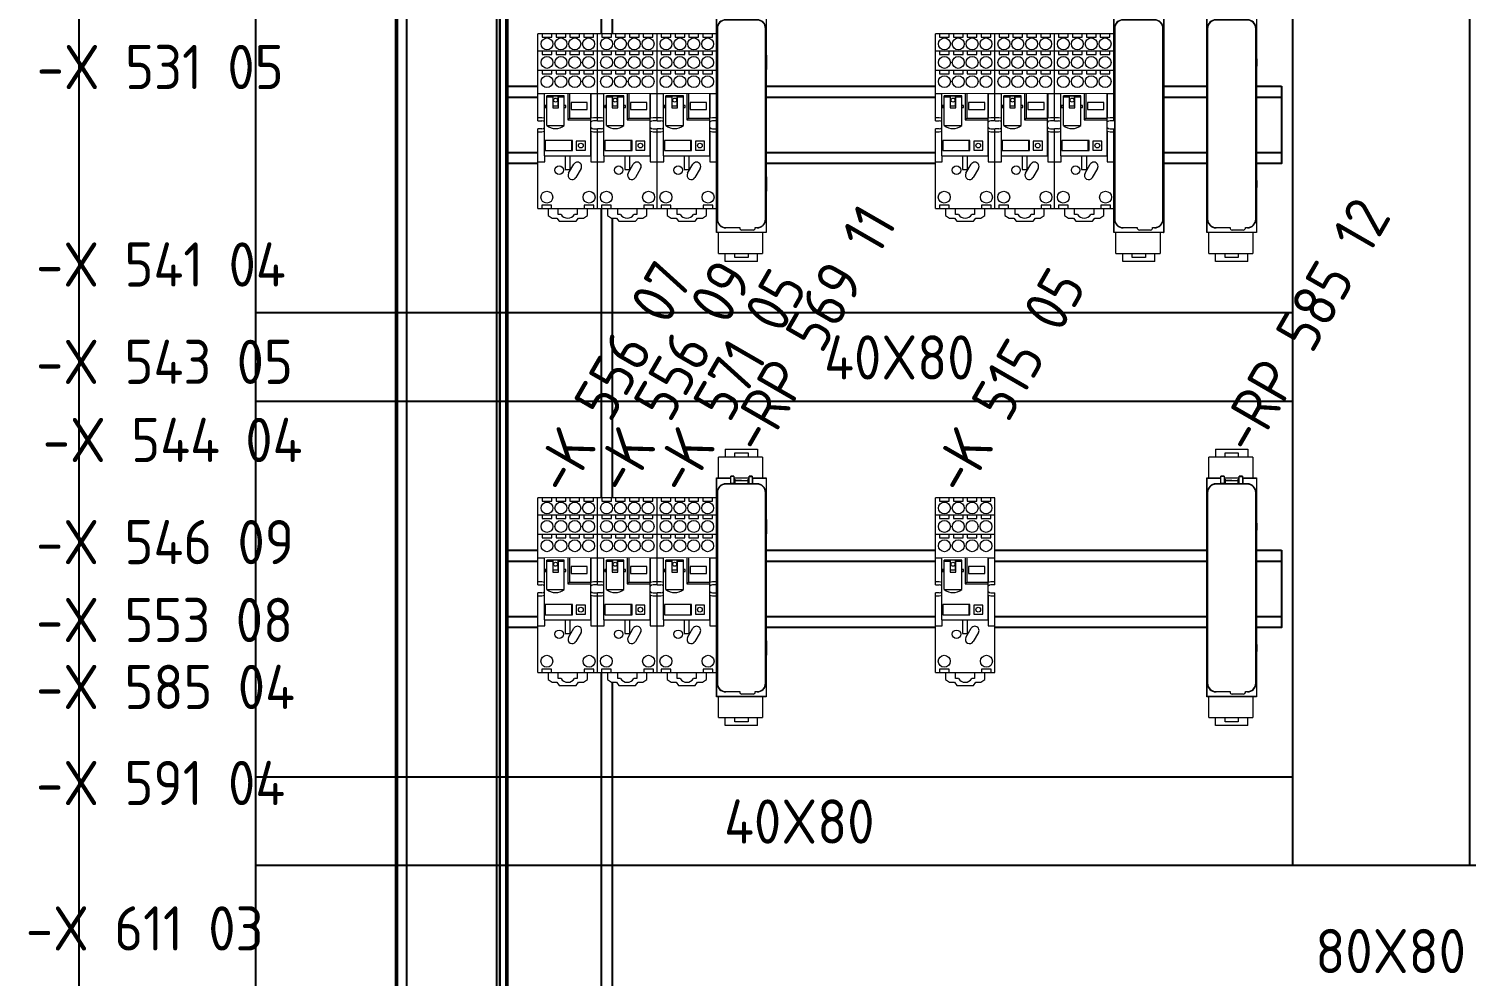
# Model space of a CAD drawing. Header units: millimetres. Extents: x 37984 to 70752, y 14140 to 37584.
# Drawn here: x 45107 to 45757, y 15729 to 16158 of the extents above; entities that cross this region are included whole.
import ezdxf
from ezdxf.enums import TextEntityAlignment as Align

# ---------------------------------------------------------------- set-up
doc = ezdxf.new("R2010")
doc.units = ezdxf.units.MM
doc.set_wipeout_variables(frame=1)
doc.layers.add('! NO PLOT !', color=7, linetype='Continuous', true_color=0xff75dd, plot=False)
for name, color, linetype, lineweight in [('000-PI-Oprema', 30, 'Continuous', 5), ('000-SI-Oprema', 30, 'Continuous', 5), ('SI-ORMAR-Oprema', 30, 'Continuous', 5)]:
    doc.layers.add(name, color=color, linetype=linetype, lineweight=lineweight)
for name, color, linetype in [('000-PI-ORMAR', 2, 'Continuous'), ('000-PI_TEXT', 7, 'Continuous'), ('002-PI-Kabelska kanalica', 150, 'Continuous'), ('004-PI-DIN Šina', 3, 'Continuous')]:
    doc.layers.add(name, color=color, linetype=linetype)
doc.styles.add('PI0', font='isocpeur.ttf', dxfattribs={"width": 0.9})

# ---------------------------------------------------------------- blocks, each defined once
blk = doc.blocks.new('800mm bez ploce')
at = {"layer": '000-PI-ORMAR'}
for p, q in [((47129.52, 47274.57), (47129.52, 45290.07)), ((47126.01, 47254.07), (47126.01, 45303.07)), ((47128.73, 47254.07), (47128.73, 45303.07))]:
    blk.add_line(p, q, dxfattribs=at)
blk = doc.blocks.new('*U1318')
at = {"layer": '004-PI-DIN Šina'}
blk.add_lwpolyline([(350, -17.5), (350, 17.5), (0, 17.5), (0, -17.5)], close=True, dxfattribs=at)
for points in [[(0, 12.5), (350, 12.5)], [(0, -12.5), (350, -12.5)]]:
    blk.add_lwpolyline(points, dxfattribs=at)
blk = doc.blocks.new('*U1322')
at = {"layer": '002-PI-Kabelska kanalica'}
for p, q in [((-20, 369), (20, 369)), ((-20, -100), (-20, 369)), ((20, -100), (20, 369)), ((-20, -100), (20, -100))]:
    blk.add_line(p, q, dxfattribs=at)
blk = doc.blocks.new('*U1315')
at = {"layer": '002-PI-Kabelska kanalica'}
for p, q in [((-20, -100), (-20, 1220)), ((60, -100), (60, 1220))]:
    blk.add_line(p, q, dxfattribs=at)
blk = doc.blocks.new('poveznica montaznih ploca 2100mm')
at = {"layer": '! NO PLOT !'}
for p, q in [((59472.54, 55742.17), (59472.54, 53847.74)), ((59477.54, 55740.77), (59477.54, 53837.74)), ((59565.54, 55740.77), (59565.54, 53837.74)), ((59570.54, 55742.17), (59570.54, 53847.74))]:
    blk.add_line(p, q, dxfattribs=at)
blk = doc.blocks.new('XPSBAC14AC')
blk.add_wipeout([(51947.94, 38327.31), (51951.03, 38327.31), (51951.03, 38330.91), (51965.63, 38330.91), (51965.63, 38327.31), (51967.94, 38327.31), (51967.94, 38317.9), (51969.58, 38317.9), (51969.58, 38218.9), (51967.94, 38218.9), (51967.94, 38209.5), (51965.63, 38209.5), (51965.63, 38205.9), (51951.03, 38205.9), (51951.03, 38209.5), (51947.94, 38209.5), (51947.94, 38218.9), (51947.08, 38218.9), (51947.08, 38317.9), (51947.94, 38317.9)]).dxf.layer = '000-PI-Oprema'
at = {"layer": '000-PI-Oprema'}
for p, q in [((51967.94, 38327.31), (51947.94, 38327.31)), ((51947.94, 38317.9), (51947.94, 38327.31)), ((51951.03, 38330.91), (51965.63, 38330.91)), ((51951.03, 38330.91), (51951.03, 38327.31)), ((51955.34, 38329.2), (51961.33, 38329.2)), ((51955.34, 38327.31), (51955.34, 38329.2)), ((51961.33, 38329.2), (51961.33, 38327.31)), ((51965.63, 38330.91), (51965.63, 38327.31)), ((51967.94, 38327.31), (51967.94, 38317.9)), ((51947.08, 38317.9), (51953.47, 38317.9)), ((51947.17, 38317.82), (51947.08, 38317.9)), ((51947.08, 38299.18), (51947.08, 38317.9)), ((51947.17, 38317.82), (51953.33, 38317.82)), ((51947.17, 38218.99), (51947.17, 38317.82)), ((51953.47, 38315.25), (51951.28, 38315.25)), ((51951.28, 38315.08), (51951.28, 38315.25)), ((51965.38, 38315.08), (51951.28, 38315.08)), ((51953.33, 38317.9), (51953.33, 38315.25)), ((51953.47, 38317.4), (51953.33, 38317.4)), ((51953.47, 38315.4), (51953.33, 38315.4)), ((51954.89, 38318.75), (51953.47, 38318.75)), ((51953.47, 38315.09), (51953.47, 38318.75)), ((51954.89, 38318.56), (51953.47, 38318.56)), ((51954.89, 38315.46), (51953.47, 38315.46)), ((51954.89, 38318.75), (51954.89, 38315.09)), ((51954.89, 38317.9), (51961.77, 38317.9)), ((51955.33, 38317.4), (51954.89, 38317.4)), ((51955.33, 38315.4), (51954.89, 38315.4)), ((51961.77, 38315.25), (51954.89, 38315.25)), ((51955.33, 38317.4), (51955.33, 38315.4)), ((51955.33, 38316.76), (51958.33, 38316.79)), ((51958.33, 38316.79), (51961.33, 38316.76)), ((51961.77, 38317.4), (51961.33, 38317.4)), ((51961.33, 38315.4), (51961.33, 38317.4)), ((51961.77, 38315.4), (51961.33, 38315.4)), ((51963.19, 38318.75), (51961.77, 38318.75)), ((51961.77, 38315.09), (51961.77, 38318.75)), ((51961.77, 38318.56), (51963.19, 38318.56)), ((51961.77, 38315.46), (51963.19, 38315.46)), ((51963.19, 38318.75), (51963.19, 38315.09)), ((51963.19, 38317.9), (51969.58, 38317.9)), ((51963.33, 38317.4), (51963.19, 38317.4)), ((51963.33, 38315.4), (51963.19, 38315.4)), ((51965.38, 38315.25), (51963.19, 38315.25)), ((51963.33, 38317.9), (51963.33, 38315.25)), ((51963.33, 38317.82), (51969.49, 38317.82)), ((51965.38, 38315.25), (51965.38, 38315.08)), ((51969.49, 38317.82), (51969.58, 38317.9)), ((51969.49, 38317.82), (51969.49, 38218.99)), ((51969.58, 38317.9), (51969.58, 38299.18)), ((51947.28, 38311.25), (51947.45, 38311.25)), ((51947.28, 38311.25), (51947.28, 38225.05)), ((51947.45, 38311.25), (51947.45, 38225.05)), ((51969.21, 38311.25), (51969.38, 38311.25)), ((51969.21, 38225.05), (51969.21, 38311.25)), ((51969.38, 38225.05), (51969.38, 38311.25)), ((51947.14, 38300.15), (51947.08, 38300.15)), ((51969.58, 38300.15), (51969.53, 38300.15)), ((51947.02, 38297.5), (51947.11, 38297.5)), ((51947.02, 38294.3), (51947.02, 38297.5)), ((51947.11, 38294.3), (51947.02, 38294.3)), ((51947.06, 38299.15), (51947.14, 38299.23)), ((51947.06, 38297.5), (51947.06, 38299.15)), ((51947.06, 38292.65), (51947.06, 38294.3)), ((51947.11, 38297.67), (51947.08, 38297.67)), ((51947.08, 38297.67), (51947.08, 38297.5)), ((51947.08, 38294.3), (51947.08, 38294.13)), ((51947.08, 38294.13), (51947.11, 38294.13)), ((51947.11, 38294.13), (51947.11, 38297.67)), ((51969.53, 38299.23), (51969.61, 38299.15)), ((51969.59, 38297.67), (51969.56, 38297.67)), ((51969.56, 38297.67), (51969.56, 38294.13)), ((51969.56, 38297.5), (51969.64, 38297.5)), ((51969.64, 38294.3), (51969.56, 38294.3)), ((51969.56, 38294.13), (51969.59, 38294.13)), ((51969.59, 38297.5), (51969.59, 38297.67)), ((51969.59, 38294.13), (51969.59, 38294.3)), ((51969.61, 38299.15), (51969.61, 38297.5)), ((51969.61, 38294.3), (51969.61, 38292.65)), ((51969.64, 38297.5), (51969.64, 38294.3)), ((51947.14, 38292.58), (51947.06, 38292.65)), ((51947.08, 38244.18), (51947.08, 38292.63)), ((51947.08, 38291.65), (51947.14, 38291.65)), ((51969.61, 38292.65), (51969.53, 38292.58)), ((51969.53, 38291.65), (51969.58, 38291.65)), ((51969.58, 38292.63), (51969.58, 38244.18)), ((51947.02, 38239.3), (51947.02, 38242.5)), ((51947.02, 38242.5), (51947.11, 38242.5)), ((51947.06, 38244.15), (51947.14, 38244.23)), ((51947.06, 38242.5), (51947.06, 38244.15)), ((51947.14, 38245.15), (51947.08, 38245.15)), ((51947.08, 38242.67), (51947.08, 38242.5)), ((51947.11, 38242.67), (51947.08, 38242.67)), ((51947.11, 38239.13), (51947.11, 38242.67)), ((51969.58, 38245.15), (51969.53, 38245.15)), ((51969.53, 38244.23), (51969.61, 38244.15)), ((51969.56, 38242.67), (51969.56, 38239.13)), ((51969.59, 38242.67), (51969.56, 38242.67)), ((51969.56, 38242.5), (51969.64, 38242.5)), ((51969.59, 38242.5), (51969.59, 38242.67)), ((51969.61, 38244.15), (51969.61, 38242.5)), ((51969.64, 38242.5), (51969.64, 38239.3)), ((51947.11, 38239.3), (51947.02, 38239.3)), ((51947.06, 38237.65), (51947.06, 38239.3)), ((51947.14, 38237.58), (51947.06, 38237.65)), ((51947.08, 38239.3), (51947.08, 38239.13)), ((51947.08, 38239.13), (51947.11, 38239.13)), ((51947.08, 38218.9), (51947.08, 38237.63)), ((51947.08, 38236.65), (51947.14, 38236.65)), ((51969.61, 38237.65), (51969.53, 38237.58)), ((51969.53, 38236.65), (51969.58, 38236.65)), ((51969.64, 38239.3), (51969.56, 38239.3)), ((51969.56, 38239.13), (51969.59, 38239.13)), ((51969.58, 38237.63), (51969.58, 38218.9)), ((51969.59, 38239.13), (51969.59, 38239.3)), ((51969.61, 38239.3), (51969.61, 38237.65)), ((51947.45, 38225.05), (51947.28, 38225.05)), ((51969.38, 38225.05), (51969.21, 38225.05)), ((51947.17, 38218.99), (51947.08, 38218.9)), ((51969.58, 38218.9), (51947.08, 38218.9)), ((51969.49, 38218.99), (51947.17, 38218.99)), ((51947.94, 38209.5), (51947.94, 38218.9)), ((51951.28, 38221.05), (51951.28, 38221.22)), ((51951.28, 38221.22), (51957.6, 38221.22)), ((51957.6, 38221.05), (51951.28, 38221.05)), ((51963.58, 38220.05), (51958.58, 38220.05)), ((51964.57, 38221.22), (51965.42, 38221.22)), ((51965.43, 38221.05), (51964.57, 38221.05)), ((51965.43, 38221.05), (51965.42, 38221.22)), ((51967.94, 38218.9), (51967.94, 38209.5)), ((51969.49, 38218.99), (51969.58, 38218.9)), ((51947.94, 38209.5), (51967.94, 38209.5)), ((51951.03, 38205.9), (51951.03, 38209.5)), ((51955.33, 38207.61), (51955.33, 38209.5)), ((51961.33, 38209.5), (51961.33, 38207.61)), ((51965.63, 38205.9), (51965.63, 38209.5)), ((51965.63, 38205.9), (51951.03, 38205.9)), ((51961.33, 38207.61), (51955.33, 38207.61))]:
    blk.add_line(p, q, dxfattribs=at)
for centre, radius, start, end in [((51951.28, 38311.25), 4, 90, 180), ((51951.28, 38311.25), 3.83, 90, 180), ((51976.28, 37111.64), 1205.24, 90.85346, 90.99635), ((51965.38, 38311.25), 4, 0, 90), ((51965.38, 38311.25), 3.83, 0, 90), ((51951.28, 38225.05), 4, 180, 270), ((51951.28, 38225.05), 3.83, 180, 269.99996), ((51965.38, 38225.05), 3.83, 270.63875, 0), ((51965.38, 38225.05), 4, 270.62503, 0), ((51958.58, 38221.05), 1, 170.19388, 270), ((51963.58, 38221.05), 0.998, 270, 9.93663)]:
    blk.add_arc(centre, radius, start, end, dxfattribs=at)
for points, knots in [([(51947.14, 38299.69), (51947.14, 38299.72), (51947.14, 38299.78), (51947.14, 38299.87), (51947.14, 38299.94), (51947.14, 38300.01), (51947.14, 38300.06), (51947.14, 38300.1), (51947.14, 38300.12), (51947.14, 38300.13), (51947.14, 38300.14), (51947.14, 38300.15), (51947.14, 38300.15), (51947.14, 38300.15)], [0, 0, 0, 0, 0.193096, 0.38017, 0.553085, 0.705022, 0.829881, 0.880646, 0.922911, 0.956185, 0.980215, 0.994834, 1, 1, 1, 1]), ([(51947.14, 38299.23), (51947.14, 38299.23), (51947.14, 38299.24), (51947.14, 38299.24), (51947.14, 38299.25), (51947.14, 38299.28), (51947.14, 38299.32), (51947.14, 38299.37), (51947.14, 38299.44), (51947.14, 38299.55), (51947.14, 38299.63), (51947.14, 38299.69)], [0, 0, 0, 0, 0.00666, 0.022616, 0.047761, 0.081913, 0.175972, 0.300944, 0.452175, 0.623721, 1, 1, 1, 1]), ([(51969.53, 38300.15), (51969.53, 38300.15), (51969.53, 38300.15), (51969.53, 38300.14), (51969.53, 38300.13), (51969.53, 38300.12), (51969.53, 38300.1), (51969.52, 38300.06), (51969.52, 38300.01), (51969.52, 38299.94), (51969.52, 38299.87), (51969.52, 38299.78), (51969.52, 38299.72), (51969.52, 38299.69)], [0, 0, 0, 0, 0.005166, 0.019785, 0.043815, 0.077089, 0.119354, 0.170119, 0.294978, 0.446915, 0.61983, 0.806904, 1, 1, 1, 1]), ([(51969.52, 38299.69), (51969.52, 38299.63), (51969.52, 38299.55), (51969.52, 38299.44), (51969.52, 38299.37), (51969.52, 38299.32), (51969.53, 38299.28), (51969.53, 38299.25), (51969.53, 38299.24), (51969.53, 38299.24), (51969.53, 38299.23), (51969.53, 38299.23)], [0, 0, 0, 0, 0.376279, 0.547825, 0.699056, 0.824028, 0.918087, 0.952239, 0.977384, 0.99334, 1, 1, 1, 1]), ([(51947.14, 38292.11), (51947.14, 38292.17), (51947.14, 38292.26), (51947.14, 38292.36), (51947.14, 38292.43), (51947.14, 38292.49), (51947.14, 38292.53), (51947.14, 38292.55), (51947.14, 38292.56), (51947.14, 38292.57), (51947.14, 38292.58), (51947.14, 38292.58)], [0, 0, 0, 0, 0.37628, 0.547819, 0.699055, 0.824029, 0.918087, 0.952239, 0.977384, 0.99334, 1, 1, 1, 1]), ([(51947.14, 38291.65), (51947.14, 38291.65), (51947.14, 38291.66), (51947.14, 38291.66), (51947.14, 38291.68), (51947.14, 38291.69), (51947.14, 38291.71), (51947.14, 38291.74), (51947.14, 38291.79), (51947.14, 38291.86), (51947.14, 38291.94), (51947.14, 38292.03), (51947.14, 38292.08), (51947.14, 38292.11)], [0, 0, 0, 0, 0.005166, 0.019784, 0.043814, 0.077089, 0.119356, 0.170122, 0.294977, 0.4469, 0.619834, 0.806964, 1, 1, 1, 1]), ([(51969.53, 38292.58), (51969.53, 38292.58), (51969.53, 38292.57), (51969.53, 38292.56), (51969.53, 38292.55), (51969.53, 38292.53), (51969.52, 38292.49), (51969.52, 38292.43), (51969.52, 38292.36), (51969.52, 38292.26), (51969.52, 38292.17), (51969.52, 38292.11)], [0, 0, 0, 0, 0.00666, 0.022616, 0.047761, 0.081913, 0.175972, 0.300945, 0.452176, 0.623721, 1, 1, 1, 1]), ([(51969.52, 38292.11), (51969.52, 38292.08), (51969.52, 38292.03), (51969.52, 38291.94), (51969.52, 38291.86), (51969.52, 38291.79), (51969.52, 38291.74), (51969.53, 38291.71), (51969.53, 38291.69), (51969.53, 38291.68), (51969.53, 38291.66), (51969.53, 38291.66), (51969.53, 38291.65), (51969.53, 38291.65)], [0, 0, 0, 0, 0.193096, 0.38017, 0.553085, 0.705023, 0.829882, 0.880646, 0.922912, 0.956185, 0.980215, 0.994834, 1, 1, 1, 1]), ([(51947.14, 38244.69), (51947.14, 38244.72), (51947.14, 38244.78), (51947.14, 38244.87), (51947.14, 38244.94), (51947.14, 38245.01), (51947.14, 38245.06), (51947.14, 38245.1), (51947.14, 38245.12), (51947.14, 38245.13), (51947.14, 38245.14), (51947.14, 38245.15), (51947.14, 38245.15), (51947.14, 38245.15)], [0, 0, 0, 0, 0.193096, 0.38017, 0.553085, 0.705022, 0.829881, 0.880646, 0.922911, 0.956185, 0.980215, 0.994834, 1, 1, 1, 1]), ([(51947.14, 38244.23), (51947.14, 38244.23), (51947.14, 38244.24), (51947.14, 38244.24), (51947.14, 38244.25), (51947.14, 38244.28), (51947.14, 38244.32), (51947.14, 38244.37), (51947.14, 38244.44), (51947.14, 38244.55), (51947.14, 38244.63), (51947.14, 38244.69)], [0, 0, 0, 0, 0.00666, 0.022616, 0.047761, 0.081913, 0.175972, 0.300944, 0.452175, 0.623721, 1, 1, 1, 1]), ([(51969.53, 38245.15), (51969.53, 38245.15), (51969.53, 38245.15), (51969.53, 38245.14), (51969.53, 38245.13), (51969.53, 38245.12), (51969.53, 38245.1), (51969.52, 38245.06), (51969.52, 38245.01), (51969.52, 38244.94), (51969.52, 38244.87), (51969.52, 38244.78), (51969.52, 38244.72), (51969.52, 38244.69)], [0, 0, 0, 0, 0.005166, 0.019785, 0.043815, 0.077089, 0.119354, 0.170119, 0.294978, 0.446915, 0.61983, 0.806904, 1, 1, 1, 1]), ([(51969.52, 38244.69), (51969.52, 38244.63), (51969.52, 38244.55), (51969.52, 38244.44), (51969.52, 38244.37), (51969.52, 38244.32), (51969.53, 38244.28), (51969.53, 38244.25), (51969.53, 38244.24), (51969.53, 38244.24), (51969.53, 38244.23), (51969.53, 38244.23)], [0, 0, 0, 0, 0.376279, 0.547825, 0.699056, 0.824028, 0.918087, 0.952239, 0.977384, 0.99334, 1, 1, 1, 1]), ([(51947.14, 38237.11), (51947.14, 38237.17), (51947.14, 38237.26), (51947.14, 38237.36), (51947.14, 38237.43), (51947.14, 38237.49), (51947.14, 38237.53), (51947.14, 38237.55), (51947.14, 38237.56), (51947.14, 38237.57), (51947.14, 38237.58), (51947.14, 38237.58)], [0, 0, 0, 0, 0.37628, 0.547819, 0.699055, 0.824029, 0.918087, 0.952239, 0.977384, 0.99334, 1, 1, 1, 1]), ([(51947.14, 38236.65), (51947.14, 38236.65), (51947.14, 38236.66), (51947.14, 38236.66), (51947.14, 38236.68), (51947.14, 38236.69), (51947.14, 38236.71), (51947.14, 38236.74), (51947.14, 38236.79), (51947.14, 38236.86), (51947.14, 38236.94), (51947.14, 38237.03), (51947.14, 38237.08), (51947.14, 38237.11)], [0, 0, 0, 0, 0.005166, 0.019784, 0.043814, 0.077089, 0.119356, 0.170122, 0.294977, 0.4469, 0.619834, 0.806964, 1, 1, 1, 1]), ([(51969.53, 38237.58), (51969.53, 38237.58), (51969.53, 38237.57), (51969.53, 38237.56), (51969.53, 38237.55), (51969.53, 38237.53), (51969.52, 38237.49), (51969.52, 38237.43), (51969.52, 38237.36), (51969.52, 38237.26), (51969.52, 38237.17), (51969.52, 38237.11)], [0, 0, 0, 0, 0.00666, 0.022616, 0.047761, 0.081913, 0.175972, 0.300945, 0.452176, 0.623721, 1, 1, 1, 1]), ([(51969.52, 38237.11), (51969.52, 38237.08), (51969.52, 38237.03), (51969.52, 38236.94), (51969.52, 38236.86), (51969.52, 38236.79), (51969.52, 38236.74), (51969.53, 38236.71), (51969.53, 38236.69), (51969.53, 38236.68), (51969.53, 38236.66), (51969.53, 38236.66), (51969.53, 38236.65), (51969.53, 38236.65)], [0, 0, 0, 0, 0.193096, 0.38017, 0.553085, 0.705023, 0.829882, 0.880646, 0.922912, 0.956185, 0.980215, 0.994834, 1, 1, 1, 1])]:
    blk.add_open_spline(points, degree=3, knots=knots, dxfattribs=at)
blk = doc.blocks.new('RXM4AB2BD')
at = {"layer": '000-PI-Oprema'}
blk.add_line((46551.77, 45840.71), (46572.85, 45840.71), dxfattribs=at)
blk.add_wipeout([(46551.77, 45840.71), (46572.85, 45840.71), (46572.85, 45812.77), (46551.77, 45812.77)]).dxf.layer = '000-PI-Oprema'
for p, q in [((46551.77, 45840.71), (46551.77, 45812.77)), ((46552.27, 45835.48), (46552.27, 45834.62)), ((46553.04, 45835.48), (46552.27, 45835.48)), ((46553.04, 45826.5), (46553.04, 45839.79)), ((46560.91, 45839.79), (46553.04, 45839.79)), ((46555.7, 45839.19), (46553.04, 45839.19)), ((46555.7, 45839.7), (46555.7, 45834.36)), ((46558.24, 45839.7), (46555.7, 45839.7)), ((46555.87, 45835.38), (46555.87, 45839.7)), ((46555.87, 45835.38), (46558.08, 45835.38)), ((46558.08, 45835.38), (46558.08, 45839.7)), ((46558.24, 45834.36), (46558.24, 45839.7)), ((46560.91, 45839.19), (46558.24, 45839.19)), ((46560.91, 45826.5), (46560.91, 45839.79)), ((46561.67, 45835.48), (46560.91, 45835.48)), ((46561.67, 45834.62), (46561.67, 45835.48)), ((46562.46, 45840.71), (46562.46, 45829.05)), ((46563.2, 45840.71), (46563.2, 45829.79)), ((46563.96, 45836.89), (46563.96, 45833.71)), ((46571.32, 45836.89), (46563.96, 45836.89)), ((46571.32, 45833.71), (46571.32, 45836.89)), ((46572.85, 45812.77), (46572.85, 45840.71)), ((46552.27, 45834.62), (46553.04, 45834.62)), ((46555.7, 45834.36), (46558.24, 45834.36)), ((46560.91, 45834.62), (46561.67, 45834.62)), ((46562.46, 45829.05), (46563.2, 45829.79)), ((46562.46, 45829.05), (46572.85, 45829.05)), ((46563.2, 45829.79), (46572.85, 45829.79)), ((46563.96, 45833.71), (46571.32, 45833.71)), ((46553.04, 45826.49), (46560.9, 45826.49)), ((46552.32, 45819.63), (46552.32, 45815.06)), ((46564.64, 45819.63), (46552.32, 45819.63)), ((46564.14, 45819.63), (46564.14, 45815.06)), ((46564.64, 45815.06), (46564.64, 45819.63)), ((46570.46, 45819.4), (46566.35, 45819.4)), ((46566.35, 45819.4), (46566.35, 45815.29)), ((46566.35, 45815.29), (46570.46, 45815.29)), ((46570.46, 45815.29), (46570.46, 45819.4)), ((46551.77, 45812.77), (46572.85, 45812.77)), ((46552.32, 45815.06), (46564.64, 45815.06))]:
    blk.add_line(p, q, dxfattribs=at)
for centre, radius in [((46556.97, 45837.92), 0.889), ((46568.4, 45817.34), 1.08)]:
    blk.add_circle(centre, radius, dxfattribs=at)
blk.add_arc((46556.97, 45831.15), 6.1, 229.77182, 310.22818, dxfattribs=at)
blk = doc.blocks.new('SCHNEIDER Relay Base 4P')
blk.add_wipeout([(-1.78, 41.15), (25.15, 41.15), (25.15, -37.85), (20.57, -37.85), (20.57, -41.02), (18.76, -42.29), (16.55, -42.29), (15.49, -43.69), (7.87, -43.69), (6.82, -42.29), (4.61, -42.29), (2.79, -41.02), (2.79, -37.85), (-1.78, -37.85)]).dxf.layer = 'SI-ORMAR-Oprema'
at = {"layer": 'SI-ORMAR-Oprema'}
for p, q in [((-1.78, 1.78), (-1.78, 41.15)), ((25.15, 41.15), (-1.78, 41.15)), ((0.13, 41.15), (0.13, 39.62)), ((0.13, 39.62), (4.5, 39.62)), ((4.5, 39.62), (4.5, 41.15)), ((6.4, 41.15), (6.4, 39.62)), ((6.4, 39.62), (10.77, 39.62)), ((10.77, 39.62), (10.77, 41.15)), ((12.67, 41.15), (12.67, 39.62)), ((12.67, 39.62), (17.04, 39.62)), ((17.04, 39.62), (17.04, 41.15)), ((18.95, 41.15), (18.95, 39.62)), ((18.95, 39.62), (23.32, 39.62)), ((23.32, 39.62), (23.32, 41.15)), ((25.15, 1.78), (25.15, 41.15)), ((25.15, 33.3), (-1.78, 33.3)), ((0.13, 33.3), (0.13, 31.78)), ((4.5, 31.78), (4.5, 33.3)), ((6.4, 33.3), (6.4, 31.78)), ((10.77, 31.78), (10.77, 33.3)), ((12.67, 33.3), (12.67, 31.78)), ((17.04, 31.78), (17.04, 33.3)), ((18.95, 33.3), (18.95, 31.78)), ((23.32, 31.78), (23.32, 33.3)), ((0.13, 31.78), (4.5, 31.78)), ((6.4, 31.78), (10.77, 31.78)), ((12.67, 31.78), (17.04, 31.78)), ((18.95, 31.78), (23.32, 31.78)), ((25.15, 24.59), (-1.78, 24.59)), ((0.13, 24.59), (0.13, 23.06)), ((0.13, 23.06), (4.5, 23.06)), ((4.5, 23.06), (4.5, 24.59)), ((6.4, 24.59), (6.4, 23.06)), ((6.4, 23.06), (10.77, 23.06)), ((10.77, 23.06), (10.77, 24.59)), ((12.67, 24.59), (12.67, 23.06)), ((12.67, 23.06), (17.04, 23.06)), ((17.04, 23.06), (17.04, 24.59)), ((18.95, 24.59), (18.95, 23.06)), ((18.95, 23.06), (23.32, 23.06)), ((23.32, 23.06), (23.32, 24.59)), ((25.15, 13.94), (-1.78, 13.94)), ((1.27, 2.91), (1.27, 13.94)), ((22.1, 13.94), (22.1, 2.91)), ((3.24, 7.87), (3.24, 6.86)), ((6.79, 7.87), (3.24, 7.87)), ((3.24, 6.86), (6.79, 6.86)), ((6.79, 6.86), (6.79, 7.87)), ((7.68, 7.87), (7.68, 6.86)), ((11.24, 7.87), (7.68, 7.87)), ((7.68, 6.86), (11.24, 6.86)), ((11.24, 6.86), (11.24, 7.87)), ((12.13, 7.87), (12.13, 6.86)), ((15.68, 7.87), (12.13, 7.87)), ((12.13, 6.86), (15.68, 6.86)), ((15.68, 6.86), (15.68, 7.87)), ((16.57, 7.87), (16.57, 6.86)), ((20.13, 7.87), (16.57, 7.87)), ((16.57, 6.86), (20.13, 6.86)), ((20.13, 6.86), (20.13, 7.87)), ((0, 3.18), (-1.78, 3.18)), ((-1.78, 1.78), (0, 1.78)), ((3.24, 4.19), (3.24, 3.18)), ((6.79, 4.19), (3.24, 4.19)), ((3.24, 3.18), (6.79, 3.18)), ((6.79, 3.18), (6.79, 4.19)), ((7.68, 4.19), (7.68, 3.18)), ((11.24, 4.19), (7.68, 4.19)), ((7.68, 3.18), (11.24, 3.18)), ((11.24, 3.18), (11.24, 4.19)), ((12.13, 4.19), (12.13, 3.18)), ((15.68, 4.19), (12.13, 4.19)), ((12.13, 3.18), (15.68, 3.18)), ((15.68, 3.18), (15.68, 4.19)), ((16.57, 4.19), (16.57, 3.18)), ((20.13, 4.19), (16.57, 4.19)), ((16.57, 3.18), (20.13, 3.18)), ((20.13, 3.18), (20.13, 4.19)), ((25.15, 3.18), (23.37, 3.18)), ((25.15, 1.78), (23.37, 1.78)), ((-1.78, -37.85), (-1.78, -1.78)), ((0, -1.78), (-1.78, -1.78)), ((-1.78, -3.17), (0, -3.17)), ((1.27, -16.79), (1.27, -2.91)), ((3.24, -2.03), (3.24, -3.05)), ((6.79, -2.03), (3.24, -2.03)), ((3.24, -3.05), (6.79, -3.05)), ((6.79, -3.05), (6.79, -2.03)), ((7.68, -2.03), (7.68, -3.05)), ((11.24, -2.03), (7.68, -2.03)), ((7.68, -3.05), (11.24, -3.05)), ((11.24, -3.05), (11.24, -2.03)), ((15.68, -2.03), (12.13, -2.03)), ((12.13, -2.03), (12.13, -3.05)), ((12.13, -3.05), (15.68, -3.05)), ((15.68, -3.05), (15.68, -2.03)), ((20.13, -2.03), (16.57, -2.03)), ((16.57, -2.03), (16.57, -3.05)), ((16.57, -3.05), (20.13, -3.05)), ((20.13, -3.05), (20.13, -2.03)), ((22.1, -2.91), (22.1, -16.79)), ((23.37, -1.78), (25.15, -1.78)), ((23.37, -3.17), (25.15, -3.17)), ((25.15, -37.85), (25.15, -1.78)), ((3.24, -8.64), (3.24, -9.65)), ((6.79, -8.64), (3.24, -8.64)), ((3.24, -9.65), (6.79, -9.65)), ((6.79, -9.65), (6.79, -8.64)), ((10.54, -11.97), (10.54, -20.24)), ((12.83, -20.24), (12.83, -11.97)), ((20.13, -8.64), (16.57, -8.64)), ((16.57, -8.64), (16.57, -9.65)), ((16.57, -9.65), (20.13, -9.65)), ((20.13, -9.65), (20.13, -8.64)), ((-1.78, -16.79), (1.27, -16.79)), ((12.07, -21.96), (14.43, -17.87)), ((22.1, -16.79), (25.15, -16.79)), ((10.54, -20.24), (12.83, -20.24)), ((17.73, -19.77), (15.37, -23.86)), ((-1.78, -37.85), (25.15, -37.85)), ((4.42, -36.32), (0.05, -36.32)), ((0.05, -36.32), (0.05, -37.85)), ((2.79, -37.85), (2.79, -41.02)), ((4.42, -37.85), (4.42, -36.32)), ((7.37, -40.64), (7.37, -37.85)), ((16, -37.85), (16, -40.64)), ((23.52, -36.32), (19.15, -36.32)), ((19.15, -36.32), (19.15, -37.85)), ((20.57, -41.02), (20.57, -37.85)), ((23.52, -37.85), (23.52, -36.32)), ((2.79, -41.02), (4.61, -42.29)), ((4.61, -42.29), (6.82, -42.29)), ((6.82, -42.29), (7.87, -43.69)), ((8.68, -40.64), (7.37, -40.64)), ((7.87, -43.69), (15.49, -43.69)), ((16, -40.64), (14.69, -40.64)), ((15.49, -43.69), (16.55, -42.29)), ((16.55, -42.29), (18.76, -42.29)), ((18.76, -42.29), (20.57, -41.02))]:
    blk.add_line(p, q, dxfattribs=at)
for centre, radius in [((2.31, 36.58), 2.69), ((8.59, 36.58), 2.69), ((14.86, 36.58), 2.69), ((21.13, 36.58), 2.69), ((2.31, 28.22), 2.69), ((8.59, 28.22), 2.69), ((14.86, 28.22), 2.69), ((21.13, 28.22), 2.69), ((2.31, 19.51), 2.69), ((8.59, 19.51), 2.69), ((14.86, 19.51), 2.69), ((21.13, 19.51), 2.69), ((11.68, -9.92), 2.35), ((7.8, -20.57), 1.91), ((2.24, -32.77), 2.69), ((21.34, -32.77), 2.69)]:
    blk.add_circle(centre, radius, dxfattribs=at)
for centre, radius, start, end in [((0, 0), 3.17, 270, 90), ((0, 0), 1.78, 270, 90), ((23.37, 0), 3.17, 90, 270), ((23.37, 0), 1.78, 90, 270), ((16.08, -18.82), 1.91, 330, 150), ((13.72, -22.91), 1.91, 150, 330), ((11.68, -38.73), 3.56, 212.39237, 327.60763)]:
    blk.add_arc(centre, radius, start, end, dxfattribs=at)
at = {"layer": '000-PI-Oprema'}
blk.add_blockref('RXM4AB2BD', (-46550.77, -45826.77), dxfattribs=at)
blk = doc.blocks.new('*U1309')
at = {"layer": '002-PI-Kabelska kanalica'}
for p, q in [((-20, 560), (60, 560)), ((-20, -100), (-20, 560)), ((60, -100), (60, 560)), ((-20, -100), (60, -100))]:
    blk.add_line(p, q, dxfattribs=at)
blk = doc.blocks.new('*U1312')
at = {"layer": '002-PI-Kabelska kanalica'}
for q in [(-20, 918), (60, -100)]:
    blk.add_line((-20, -100), q, dxfattribs=at)
blk = doc.blocks.new('*U1306')
at = {"layer": '004-PI-DIN Šina'}
blk.add_lwpolyline([(350, -17.5), (350, 17.5), (0, 17.5), (0, -17.5)], close=True, dxfattribs=at)
for points in [[(0, 12.5), (350, 12.5)], [(0, -12.5), (350, -12.5)]]:
    blk.add_lwpolyline(points, dxfattribs=at)
blk = doc.blocks.new('*U1307')
at = {"layer": '002-PI-Kabelska kanalica'}
for p, q in [((-20, 369), (20, 369)), ((-20, -100), (-20, 369)), ((20, -100), (20, 369)), ((-20, -100), (20, -100))]:
    blk.add_line(p, q, dxfattribs=at)

msp = doc.modelspace()

# ---------------------------------------------------------------- linework, layer by layer
at = {"layer": '000-PI-ORMAR'}
for p, q in [((45318.483, 16761.404), (45318.483, 14776.904)), ((45319.983, 16761.404), (45319.983, 14776.904)), ((45319.995, 14776.904), (45319.995, 16761.404)), ((45319.983, 16740.904), (45319.983, 14789.904)), ((45319.983, 16740.904), (45319.983, 14789.904)), ((45273.483, 16709.404), (45273.483, 14819.404))]:
    msp.add_line(p, q, dxfattribs=at)

# ---------------------------------------------------------------- block references
at = {"layer": '! NO PLOT !'}
msp.add_blockref('poveznica montaznih ploca 2100mm', (-14199.817, -39031.862), dxfattribs=at)
at = {"xscale": -1, "rotation": 180}
for name, p in [('*U1315', (45149.495, 16339.404)), ('*U1309', (45698.483, 16339.404)), ('*U1318', (45323.495, 16114.404)), ('*U1306', (45323.495, 15904.404))]:
    msp.add_blockref(name, p, dxfattribs=at)
at = {"rotation": 270}
for name, p in [('*U1322', (45309.495, 16009.404)), ('*U1307', (45309.495, 15799.404)), ('*U1312', (45309.495, 15759.404))]:
    msp.add_blockref(name, p, dxfattribs=at)
at = {"layer": '000-PI-Oprema', "ltscale": 0.25}
msp.add_blockref('800mm bez ploce', (-1806.028, -30513.162), dxfattribs=at)

# ---------------------------------------------------------------- texts
at = {"char_height": 20, "width": 16.78721, "attachment_point": 5, "style": 'PI0'}
for s, insert in [('{\\fISOCPEUR|b0|i0|c238|p34;4}0X{\\fISOCPEUR|b0|i0|c238|p34;8}0', (45500.637, 16009.133)), ('{\\fISOCPEUR|b0|i0|c238|p34;4}0X{\\fISOCPEUR|b0|i0|c238|p34;8}0', (45455.393, 15799.133)), ('{\\fISOCPEUR|b0|i0|c238|p34;80}X{\\fISOCPEUR|b0|i0|c238|p34;8}0', (45722.85, 15740.519))]:
    msp.add_mtext(s, dxfattribs=dict(at, insert=insert))
at = {"layer": '000-PI_TEXT', "style": 'PI0', "width": 0.9}
for s, p in [('-X 531 05', (45110.536, 16124.56)), ('-X 541 04', (45110.226, 16035.193)), ('-X 543 05', (45110.226, 15991.147)), ('-X 544 04', (45113.27, 15955.805)), ('-X 546 09', (45110.226, 15909.577)), ('-X 553 08', (45110.226, 15874.341)), ('-X 585 04', (45110.226, 15844.041)), ('-X 591 04', (45110.226, 15800.568)), ('-X 611 03', (45105.622, 15734.765))]:
    msp.add_text(s, height=20, dxfattribs=at).set_placement(p, align=Align.BOTTOM_LEFT)
for s, p in [('-K 556 07', (45342.008, 15950.577)), ('-K 515 05', (45521.74, 15950.577))]:
    msp.add_text(s, height=20, rotation=60, dxfattribs=at).set_placement(p, align=Align.MIDDLE_LEFT)

# ---------------------------------------------------------------- next in the draw order: block references
at = {"layer": '000-SI-Oprema', "ltscale": 0.25}
for p in [(-6349.372, -22153.289), (-6307.372, -22153.289)]:
    msp.add_blockref('XPSBAC14AC', p, dxfattribs=at)
at = {"layer": '000-SI-Oprema'}
for p in [(45392.832, 16114.429), (45392.832, 15904.429), (45518.717, 15904.429)]:
    msp.add_blockref('SCHNEIDER Relay Base 4P', p, dxfattribs=at)

# ---------------------------------------------------------------- next in the draw order: block references
at = {"layer": '000-SI-Oprema', "ltscale": 0.25}
msp.add_blockref('XPSBAC14AC', (-6529.104, -22153.289), dxfattribs=at)
at = {"layer": '000-SI-Oprema'}
for p in [(45365.908, 16114.429), (45572.565, 16114.429), (45365.908, 15904.429)]:
    msp.add_blockref('SCHNEIDER Relay Base 4P', p, dxfattribs=at)

# ---------------------------------------------------------------- next in the draw order: texts
at = {"layer": '000-PI_TEXT', "style": 'PI0', "width": 0.9}
msp.add_text('-RP 585 12', height=20, rotation=60, dxfattribs=at).set_placement((45651.91, 15969.017), align=Align.MIDDLE_LEFT)

# ---------------------------------------------------------------- next in the draw order: block references
at = {"layer": '000-SI-Oprema'}
for p in [(45338.984, 16114.429), (45545.641, 16114.429), (45338.984, 15904.429)]:
    msp.add_blockref('SCHNEIDER Relay Base 4P', p, dxfattribs=at)
at = {"layer": '000-SI-Oprema', "ltscale": 0.25}
msp.add_blockref('XPSBAC14AC', (-6307.372, -22363.289), dxfattribs=at)

# ---------------------------------------------------------------- next in the draw order: texts
at = {"layer": '000-PI_TEXT', "style": 'PI0', "width": 0.9}
for s, p in [('-RP 569 11', (45430.178, 15969.017)), ('-K 556 09', (45368.932, 15950.577)), ('-K 571 05', (45395.856, 15950.577))]:
    msp.add_text(s, height=20, rotation=60, dxfattribs=at).set_placement(p, align=Align.MIDDLE_LEFT)

# ---------------------------------------------------------------- next in the draw order: block references
at = {"layer": '000-SI-Oprema'}
msp.add_blockref('SCHNEIDER Relay Base 4P', (45518.717, 16114.429), dxfattribs=at)
at = {"layer": '000-SI-Oprema', "ltscale": 0.25}
msp.add_blockref('XPSBAC14AC', (-6529.104, -22363.289), dxfattribs=at)

doc.saveas('drawing.dxf')
